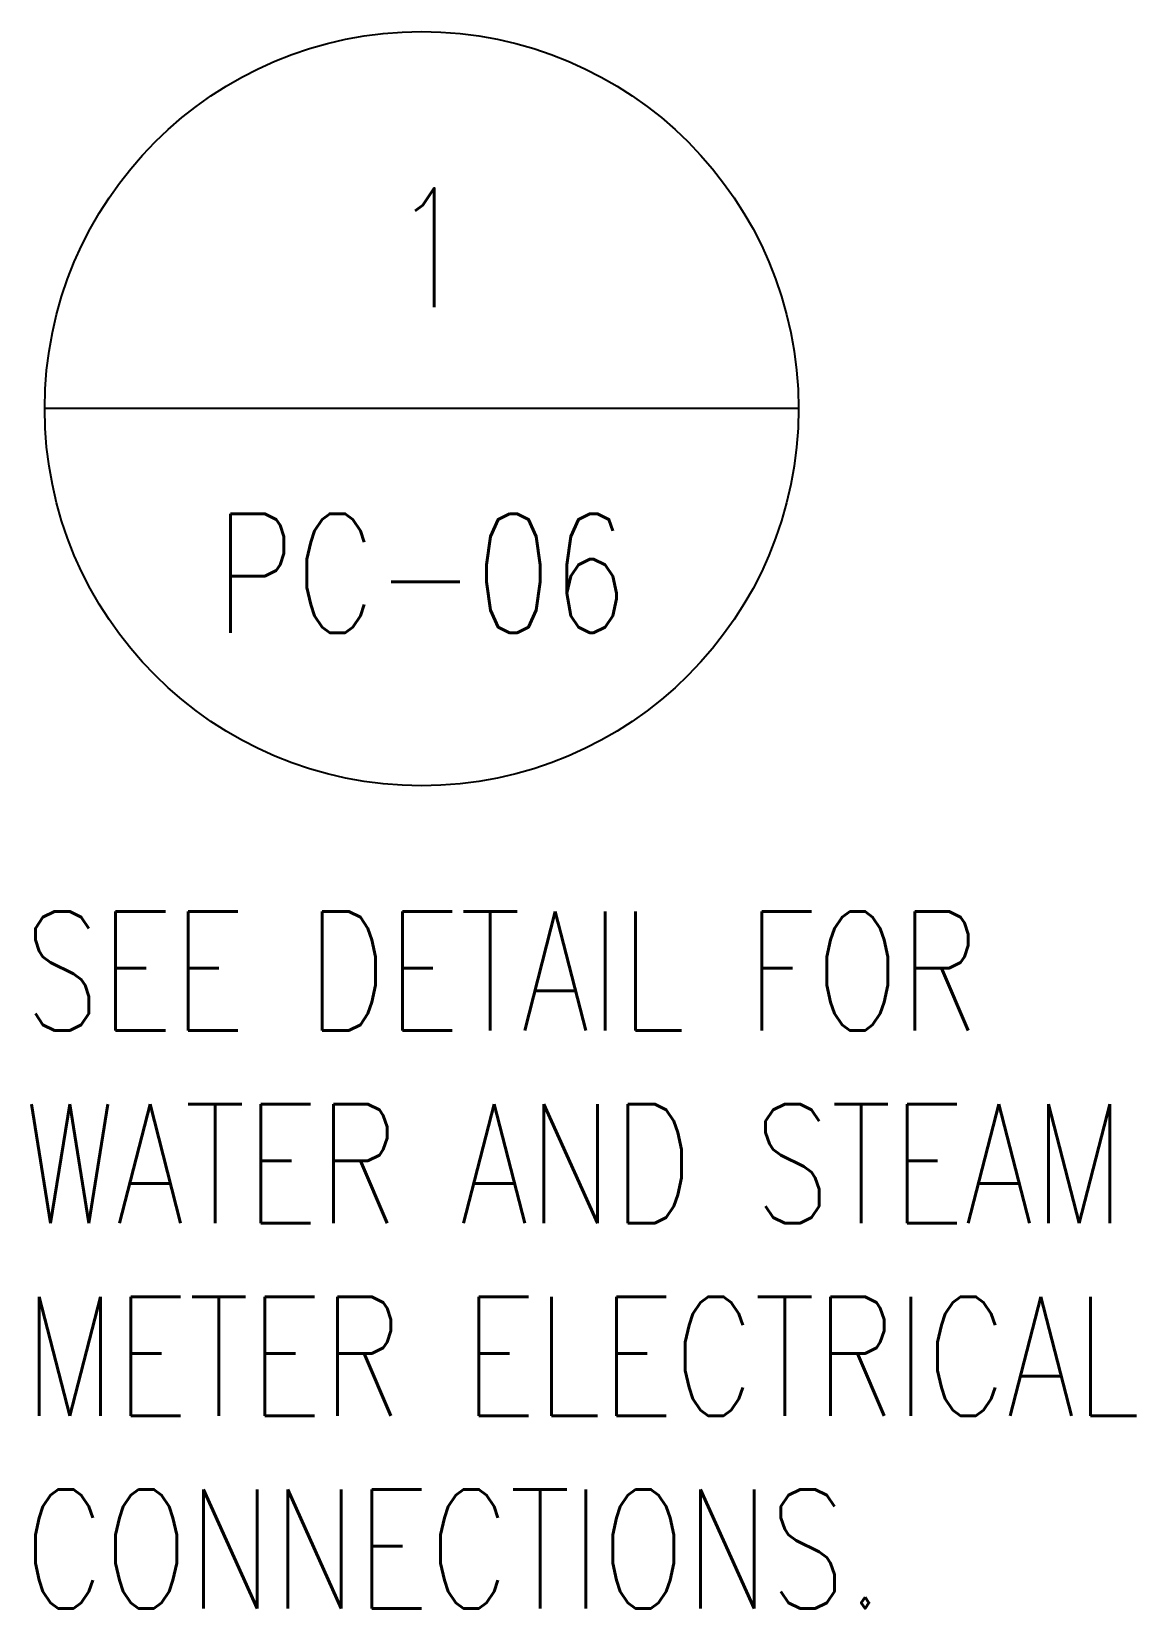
# Model space of a CAD drawing. Header units: inches. Extents: x -1414 to -775, y 7 to 161.
# Drawn here: x -1413.8 to -1372, y 101 to 160.6 of the extents above; entities outside this region: 1.
import ezdxf
from ezdxf.enums import TextEntityAlignment as Align

# ---------------------------------------------------------------- set-up
doc = ezdxf.new("R2010")
doc.units = ezdxf.units.IN
doc.header["$LTSCALE"] = 48
doc.header["$MEASUREMENT"] = 0
doc.layers.add('DC1-NOTES', color=151, linetype='Continuous')
doc.layers.add('DC1-NOTES @ 48', color=151, linetype='Continuous')
doc.styles.add('RomanS', font='romans.shx', dxfattribs={"width": 0.75})

msp = doc.modelspace()

# ---------------------------------------------------------------- linework, layer by layer
at = {"layer": 'DC1-NOTES'}
msp.add_line((-1384.788, 146.326), (-1413.306, 146.326), dxfattribs=at)
msp.add_circle((-1399.047, 146.326), 14.259, dxfattribs=at)

# ---------------------------------------------------------------- texts
at = {"layer": 'DC1-NOTES', "style": 'RomanS', "width": 0.75}
for s, p in [('SEE DETAIL FOR', (-1414.093, 122.815)), ('WATER AND STEAM', (-1414.093, 115.53)), ('METER ELECTRICAL', (-1414.093, 108.244)), ('CONNECTIONS.', (-1414.093, 100.958))]:
    msp.add_text(s, height=4.5, dxfattribs=at).set_placement(p)
at = {"layer": 'DC1-NOTES', "insert": (-835.471, 26.959), "char_height": 4.5, "attachment_point": 1, "style": 'RomanS'}
msp.add_mtext('FROM NEW VAULT G6-9-3\\PSEE DWG. PC-04 FOR\\PCONTINUATION.', dxfattribs=at)
at = {"layer": 'DC1-NOTES @ 48', "style": 'RomanS', "width": 0.75}
msp.add_text('1', height=4.5, dxfattribs=at).set_placement((-1400.161, 150.161))
msp.add_text('PC-06', height=4.5, dxfattribs=at).set_placement((-1399.047, 137.85), align=Align.CENTER)

doc.saveas('drawing.dxf')
